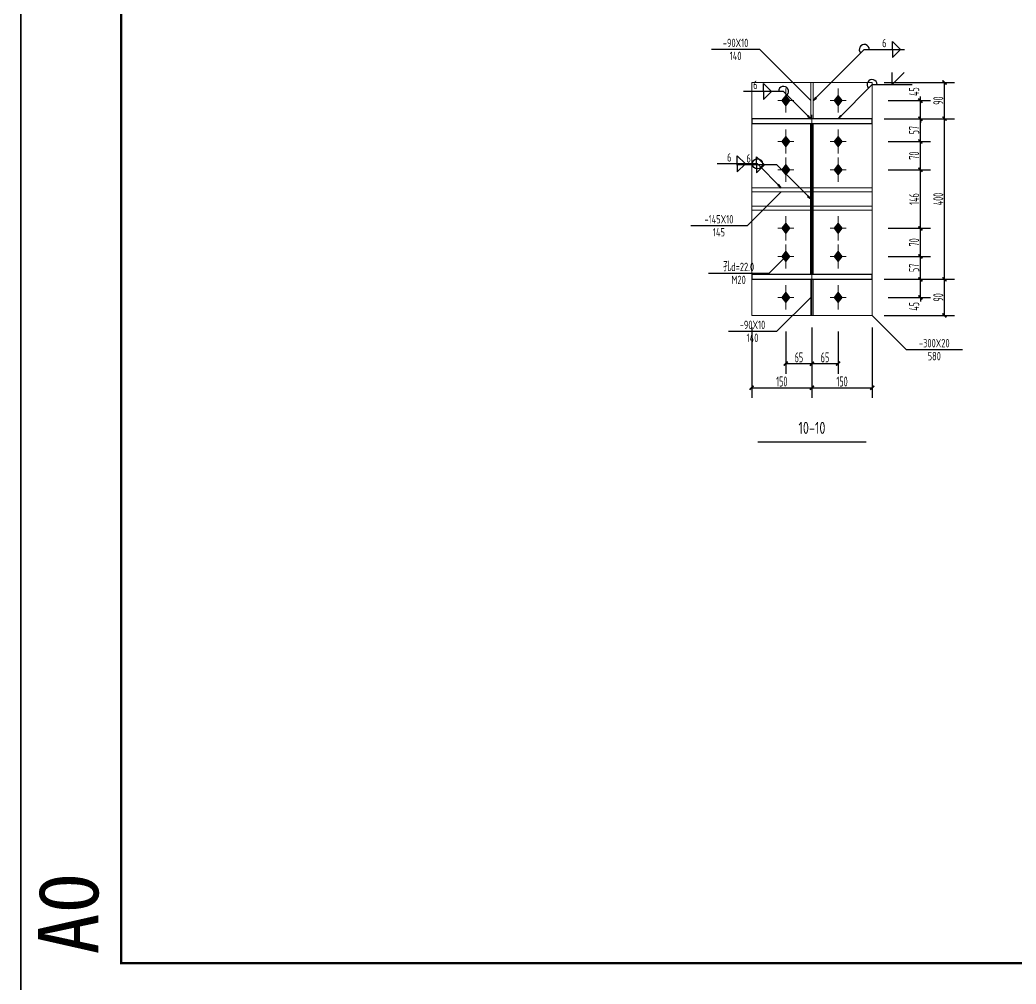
# Model space of a CAD drawing. Extents: x 447413 to 2975780, y -1432727 to 1301644.
# Drawn here: x 2617178 to 2641981, y -1174076 to -1150066 of the extents above; entities that cross this region are included whole.
import ezdxf
from ezdxf.enums import TextEntityAlignment as Align

# ---------------------------------------------------------------- set-up
doc = ezdxf.new("R2010")
doc.units = 0
doc.header["$LTSCALE"] = 1000
doc.header["$MEASUREMENT"] = 0
doc.linetypes.add('线型6', pattern=[8.75, 5, -1.25, 1.25, -1.25])
for name, color, linetype in [('10', 7, 'Continuous'), ('图框', 253, 'Continuous'), ('尺寸标注', 253, 'Continuous'), ('焊缝标注', 253, 'Continuous'), ('螺栓孔标注', 253, 'Continuous'), ('钢板标注', 253, 'Continuous')]:
    doc.layers.add(name, color=color, linetype=linetype)
doc.layers.add('20', color=2, linetype='Continuous', lineweight=18)
doc.styles.add('PkpmHz', font='Pkpmeng', dxfattribs={"width": 0.6, "bigfont": 'hztxt'})
doc.styles.add('黑体', font='simhei.ttf')
doc.dimstyles.new('Pkpm_1.00', dxfattribs={"dimtxt": 250, "dimasz": 100, "dimexe": 250, "dimexo": 0.0625, "dimgap": 30, "dimtad": 1, "dimdec": 0, "dimrnd": 5, "dimzin": 0, "dimdsep": 46, "dimtxsty": 'PkpmHz', "dimblk1": 'ARCHTICK', "dimblk2": 'ARCHTICK', "dimsah": 1, "dimcen": 0.09, "dimadec": 0, "dimazin": 0, "dimtfac": 1, "dimtdec": 0, "dimtmove": 2, "dimatfit": 1, "dimfxl": 0, "dimtolj": 1, "dimtzin": 0, "dimarcsym": 0})

# ---------------------------------------------------------------- blocks, each defined once
blk = doc.blocks.new('A$C6B0021A6')
at = {"layer": '图框', "color": 2, "const_width": 40, "elevation": -84000}
blk.add_lwpolyline([(20, 84120), (118920, 84120), (118920, 20), (20, 20)], close=True, dxfattribs=at)
at = {"layer": '图框', "color": 153, "const_width": 58, "elevation": -84000}
blk.add_lwpolyline([(111420, 1020), (2520, 1020), (2520, 83120), (111420, 83120)], close=True, dxfattribs=at)
at = {"layer": '图框', "color": 2, "style": '黑体'}
blk.add_text('A0', height=1500, rotation=90, dxfattribs=at).set_placement((1953, 1232))
blk = doc.blocks.new('_ArchTick')
at = {"color": 0, "linetype": 'ByBlock', "const_width": 0.4}
blk.add_lwpolyline([(-0.5, -0.5), (0.5, 0.5)], dxfattribs=at)
blk = doc.blocks.new('*D1183')
at = {"layer": 'Defpoints', "color": 0, "linetype": 'Continuous', "transparency": 16777216}
for p in [(2638398, -1152075), (2639598, -1152075), (2638398, -1152525)]:
    blk.add_point(p, dxfattribs=at)
at = {"layer": '尺寸标注', "color": 0, "linetype": 'Continuous', "lineweight": -2, "transparency": 16777216}
for p, q in [((2639598, -1152075), (2639598, -1151975)), ((2638798, -1152075), (2639848, -1152075)), ((2639598, -1152525), (2639598, -1152075)), ((2638798, -1152525), (2639848, -1152525)), ((2639598, -1152525), (2639598, -1152625))]:
    blk.add_line(p, q, dxfattribs=at)
at = {"layer": '尺寸标注', "color": 0, "linetype": 'Continuous', "lineweight": -2, "transparency": 16777216, "xscale": 100, "yscale": 100, "zscale": 100}
for p, rotation in [((2639598, -1152075), 270), ((2639598, -1152525), 90)]:
    blk.add_blockref('_ArchTick', p, dxfattribs=dict(at, rotation=rotation))
at = {"layer": '尺寸标注', "color": 0, "linetype": 'Continuous', "transparency": 16777216, "insert": (2639443, -1151851), "char_height": 250, "attachment_point": 5, "rotation": 90, "style": 'PkpmHz'}
blk.add_mtext('\\A1;45', dxfattribs=at)
blk = doc.blocks.new('*D1184')
at = {"layer": 'Defpoints', "color": 0, "linetype": 'Continuous', "transparency": 16777216}
for p in [(2638398, -1152525), (2639598, -1152525), (2638398, -1153095)]:
    blk.add_point(p, dxfattribs=at)
at = {"layer": '尺寸标注', "color": 0, "linetype": 'Continuous', "lineweight": -2, "transparency": 16777216}
for p, q in [((2638798, -1152525), (2639848, -1152525)), ((2639598, -1153095), (2639598, -1152525)), ((2638798, -1153095), (2639848, -1153095))]:
    blk.add_line(p, q, dxfattribs=at)
at = {"layer": '尺寸标注', "color": 0, "linetype": 'Continuous', "lineweight": -2, "transparency": 16777216, "xscale": 100, "yscale": 100, "zscale": 100}
for p, rotation in [((2639598, -1152525), 90), ((2639598, -1153095), 270)]:
    blk.add_blockref('_ArchTick', p, dxfattribs=dict(at, rotation=rotation))
at = {"layer": '尺寸标注', "color": 0, "linetype": 'Continuous', "transparency": 16777216, "insert": (2639443, -1152810), "char_height": 250, "attachment_point": 5, "rotation": 90, "style": 'PkpmHz'}
blk.add_mtext('\\A1;57', dxfattribs=at)
blk = doc.blocks.new('*D1185')
at = {"layer": 'Defpoints', "color": 0, "linetype": 'Continuous', "transparency": 16777216}
for p in [(2638398, -1153095), (2639598, -1153095), (2638398, -1153795)]:
    blk.add_point(p, dxfattribs=at)
at = {"layer": '尺寸标注', "color": 0, "linetype": 'Continuous', "lineweight": -2, "transparency": 16777216}
for p, q in [((2638798, -1153095), (2639848, -1153095)), ((2639598, -1153795), (2639598, -1153095)), ((2638798, -1153795), (2639848, -1153795))]:
    blk.add_line(p, q, dxfattribs=at)
at = {"layer": '尺寸标注', "color": 0, "linetype": 'Continuous', "lineweight": -2, "transparency": 16777216, "xscale": 100, "yscale": 100, "zscale": 100}
for p, rotation in [((2639598, -1153095), 90), ((2639598, -1153795), 270)]:
    blk.add_blockref('_ArchTick', p, dxfattribs=dict(at, rotation=rotation))
at = {"layer": '尺寸标注', "color": 0, "linetype": 'Continuous', "transparency": 16777216, "insert": (2639443, -1153445), "char_height": 250, "attachment_point": 5, "rotation": 90, "style": 'PkpmHz'}
blk.add_mtext('\\A1;70', dxfattribs=at)
blk = doc.blocks.new('*D1186')
at = {"layer": 'Defpoints', "color": 0, "linetype": 'Continuous', "transparency": 16777216}
for p in [(2638398, -1156525), (2639598, -1156525), (2638398, -1156975)]:
    blk.add_point(p, dxfattribs=at)
at = {"layer": '尺寸标注', "color": 0, "linetype": 'Continuous', "lineweight": -2, "transparency": 16777216}
for p, q in [((2638798, -1156525), (2639848, -1156525)), ((2639598, -1156525), (2639598, -1156425)), ((2639598, -1156975), (2639598, -1156525)), ((2638798, -1156975), (2639848, -1156975)), ((2639598, -1156975), (2639598, -1157075))]:
    blk.add_line(p, q, dxfattribs=at)
at = {"layer": '尺寸标注', "color": 0, "linetype": 'Continuous', "lineweight": -2, "transparency": 16777216, "xscale": 100, "yscale": 100, "zscale": 100}
for p, rotation in [((2639598, -1156525), 270), ((2639598, -1156975), 90)]:
    blk.add_blockref('_ArchTick', p, dxfattribs=dict(at, rotation=rotation))
at = {"layer": '尺寸标注', "color": 0, "linetype": 'Continuous', "transparency": 16777216, "insert": (2639443, -1157199), "char_height": 250, "attachment_point": 5, "rotation": 90, "style": 'PkpmHz'}
blk.add_mtext('\\A1;45', dxfattribs=at)
blk = doc.blocks.new('*D1187')
at = {"layer": 'Defpoints', "color": 0, "linetype": 'Continuous', "transparency": 16777216}
for p in [(2638398, -1155955), (2639598, -1155955), (2638398, -1156525)]:
    blk.add_point(p, dxfattribs=at)
at = {"layer": '尺寸标注', "color": 0, "linetype": 'Continuous', "lineweight": -2, "transparency": 16777216}
for p, q in [((2638798, -1155955), (2639848, -1155955)), ((2639598, -1156525), (2639598, -1155955)), ((2638798, -1156525), (2639848, -1156525))]:
    blk.add_line(p, q, dxfattribs=at)
at = {"layer": '尺寸标注', "color": 0, "linetype": 'Continuous', "lineweight": -2, "transparency": 16777216, "xscale": 100, "yscale": 100, "zscale": 100}
for p, rotation in [((2639598, -1155955), 90), ((2639598, -1156525), 270)]:
    blk.add_blockref('_ArchTick', p, dxfattribs=dict(at, rotation=rotation))
at = {"layer": '尺寸标注', "color": 0, "linetype": 'Continuous', "transparency": 16777216, "insert": (2639443, -1156240), "char_height": 250, "attachment_point": 5, "rotation": 90, "style": 'PkpmHz'}
blk.add_mtext('\\A1;57', dxfattribs=at)
blk = doc.blocks.new('*D1188')
at = {"layer": 'Defpoints', "color": 0, "linetype": 'Continuous', "transparency": 16777216}
for p in [(2638398, -1155255), (2639598, -1155255), (2638398, -1155955)]:
    blk.add_point(p, dxfattribs=at)
at = {"layer": '尺寸标注', "color": 0, "linetype": 'Continuous', "lineweight": -2, "transparency": 16777216}
for p, q in [((2638798, -1155255), (2639848, -1155255)), ((2639598, -1155955), (2639598, -1155255)), ((2638798, -1155955), (2639848, -1155955))]:
    blk.add_line(p, q, dxfattribs=at)
at = {"layer": '尺寸标注', "color": 0, "linetype": 'Continuous', "lineweight": -2, "transparency": 16777216, "xscale": 100, "yscale": 100, "zscale": 100}
for p, rotation in [((2639598, -1155255), 90), ((2639598, -1155955), 270)]:
    blk.add_blockref('_ArchTick', p, dxfattribs=dict(at, rotation=rotation))
at = {"layer": '尺寸标注', "color": 0, "linetype": 'Continuous', "transparency": 16777216, "insert": (2639443, -1155605), "char_height": 250, "attachment_point": 5, "rotation": 90, "style": 'PkpmHz'}
blk.add_mtext('\\A1;70', dxfattribs=at)
blk = doc.blocks.new('*D1189')
at = {"layer": 'Defpoints', "color": 0, "linetype": 'Continuous', "transparency": 16777216}
for p in [(2638398, -1153795), (2639598, -1153795), (2638398, -1155255)]:
    blk.add_point(p, dxfattribs=at)
at = {"layer": '尺寸标注', "color": 0, "linetype": 'Continuous', "lineweight": -2, "transparency": 16777216}
for p, q in [((2638798, -1153795), (2639848, -1153795)), ((2639598, -1155255), (2639598, -1153795)), ((2638798, -1155255), (2639848, -1155255))]:
    blk.add_line(p, q, dxfattribs=at)
at = {"layer": '尺寸标注', "color": 0, "linetype": 'Continuous', "lineweight": -2, "transparency": 16777216, "xscale": 100, "yscale": 100, "zscale": 100}
for p, rotation in [((2639598, -1153795), 90), ((2639598, -1155255), 270)]:
    blk.add_blockref('_ArchTick', p, dxfattribs=dict(at, rotation=rotation))
at = {"layer": '尺寸标注', "color": 0, "linetype": 'Continuous', "transparency": 16777216, "insert": (2639443, -1154525), "char_height": 250, "attachment_point": 5, "rotation": 90, "style": 'PkpmHz'}
blk.add_mtext('\\A1;146', dxfattribs=at)
blk = doc.blocks.new('*D1190')
at = {"layer": 'Defpoints', "color": 0, "linetype": 'Continuous', "transparency": 16777216}
for p in [(2636248, -1157425), (2636898, -1157425), (2636898, -1158625)]:
    blk.add_point(p, dxfattribs=at)
at = {"layer": '尺寸标注', "color": 0, "linetype": 'Continuous', "lineweight": -2, "transparency": 16777216}
for p, q in [((2636248, -1157825), (2636248, -1158875)), ((2636898, -1157825), (2636898, -1158875)), ((2636248, -1158625), (2636898, -1158625))]:
    blk.add_line(p, q, dxfattribs=at)
at = {"layer": '尺寸标注', "color": 0, "linetype": 'Continuous', "lineweight": -2, "transparency": 16777216, "xscale": 100, "yscale": 100, "zscale": 100, "rotation": 180}
blk.add_blockref('_ArchTick', (2636248, -1158625), dxfattribs=at)
at = {"layer": '尺寸标注', "color": 0, "linetype": 'Continuous', "lineweight": -2, "transparency": 16777216, "xscale": 100, "yscale": 100, "zscale": 100}
blk.add_blockref('_ArchTick', (2636898, -1158625), dxfattribs=at)
at = {"layer": '尺寸标注', "color": 0, "linetype": 'Continuous', "transparency": 16777216, "insert": (2636573, -1158470), "char_height": 250, "attachment_point": 5, "style": 'PkpmHz'}
blk.add_mtext('\\A1;65', dxfattribs=at)
blk = doc.blocks.new('*D1191')
at = {"layer": 'Defpoints', "color": 0, "linetype": 'Continuous', "transparency": 16777216}
for p in [(2636898, -1157425), (2637548, -1157425), (2637548, -1158625)]:
    blk.add_point(p, dxfattribs=at)
at = {"layer": '尺寸标注', "color": 0, "linetype": 'Continuous', "lineweight": -2, "transparency": 16777216}
for p, q in [((2636898, -1157825), (2636898, -1158875)), ((2637548, -1157825), (2637548, -1158875)), ((2636898, -1158625), (2637548, -1158625))]:
    blk.add_line(p, q, dxfattribs=at)
at = {"layer": '尺寸标注', "color": 0, "linetype": 'Continuous', "lineweight": -2, "transparency": 16777216, "xscale": 100, "yscale": 100, "zscale": 100, "rotation": 180}
blk.add_blockref('_ArchTick', (2636898, -1158625), dxfattribs=at)
at = {"layer": '尺寸标注', "color": 0, "linetype": 'Continuous', "lineweight": -2, "transparency": 16777216, "xscale": 100, "yscale": 100, "zscale": 100}
blk.add_blockref('_ArchTick', (2637548, -1158625), dxfattribs=at)
at = {"layer": '尺寸标注', "color": 0, "linetype": 'Continuous', "transparency": 16777216, "insert": (2637223, -1158470), "char_height": 250, "attachment_point": 5, "style": 'PkpmHz'}
blk.add_mtext('\\A1;65', dxfattribs=at)
blk = doc.blocks.new('*D1192')
at = {"layer": 'Defpoints', "color": 0, "linetype": 'Continuous', "transparency": 16777216}
for p in [(2635398, -1157425), (2636898, -1157425), (2636898, -1159225)]:
    blk.add_point(p, dxfattribs=at)
at = {"layer": '尺寸标注', "color": 0, "linetype": 'Continuous', "lineweight": -2, "transparency": 16777216}
for p, q in [((2635398, -1157725), (2635398, -1159475)), ((2636898, -1157725), (2636898, -1159475)), ((2635398, -1159225), (2636898, -1159225))]:
    blk.add_line(p, q, dxfattribs=at)
at = {"layer": '尺寸标注', "color": 0, "linetype": 'Continuous', "lineweight": -2, "transparency": 16777216, "xscale": 100, "yscale": 100, "zscale": 100, "rotation": 180}
blk.add_blockref('_ArchTick', (2635398, -1159225), dxfattribs=at)
at = {"layer": '尺寸标注', "color": 0, "linetype": 'Continuous', "lineweight": -2, "transparency": 16777216, "xscale": 100, "yscale": 100, "zscale": 100}
blk.add_blockref('_ArchTick', (2636898, -1159225), dxfattribs=at)
at = {"layer": '尺寸标注', "color": 0, "linetype": 'Continuous', "transparency": 16777216, "insert": (2636148, -1159070), "char_height": 250, "attachment_point": 5, "style": 'PkpmHz'}
blk.add_mtext('\\A1;150', dxfattribs=at)
blk = doc.blocks.new('*D1193')
at = {"layer": 'Defpoints', "color": 0, "linetype": 'Continuous', "transparency": 16777216}
for p in [(2636898, -1157425), (2638398, -1157425), (2638398, -1159225)]:
    blk.add_point(p, dxfattribs=at)
at = {"layer": '尺寸标注', "color": 0, "linetype": 'Continuous', "lineweight": -2, "transparency": 16777216}
for p, q in [((2636898, -1157725), (2636898, -1159475)), ((2638398, -1157725), (2638398, -1159475)), ((2636898, -1159225), (2638398, -1159225))]:
    blk.add_line(p, q, dxfattribs=at)
at = {"layer": '尺寸标注', "color": 0, "linetype": 'Continuous', "lineweight": -2, "transparency": 16777216, "xscale": 100, "yscale": 100, "zscale": 100, "rotation": 180}
blk.add_blockref('_ArchTick', (2636898, -1159225), dxfattribs=at)
at = {"layer": '尺寸标注', "color": 0, "linetype": 'Continuous', "lineweight": -2, "transparency": 16777216, "xscale": 100, "yscale": 100, "zscale": 100}
blk.add_blockref('_ArchTick', (2638398, -1159225), dxfattribs=at)
at = {"layer": '尺寸标注', "color": 0, "linetype": 'Continuous', "transparency": 16777216, "insert": (2637648, -1159070), "char_height": 250, "attachment_point": 5, "style": 'PkpmHz'}
blk.add_mtext('\\A1;150', dxfattribs=at)
blk = doc.blocks.new('*D1194')
at = {"layer": 'Defpoints', "color": 0, "linetype": 'Continuous', "transparency": 16777216}
for p in [(2638398, -1156525), (2640198, -1156525), (2638398, -1157425)]:
    blk.add_point(p, dxfattribs=at)
at = {"layer": '尺寸标注', "color": 0, "linetype": 'Continuous', "lineweight": -2, "transparency": 16777216}
for p, q in [((2638698, -1156525), (2640448, -1156525)), ((2640198, -1157425), (2640198, -1156525)), ((2638698, -1157425), (2640448, -1157425))]:
    blk.add_line(p, q, dxfattribs=at)
at = {"layer": '尺寸标注', "color": 0, "linetype": 'Continuous', "lineweight": -2, "transparency": 16777216, "xscale": 100, "yscale": 100, "zscale": 100}
for p, rotation in [((2640198, -1156525), 90), ((2640198, -1157425), 270)]:
    blk.add_blockref('_ArchTick', p, dxfattribs=dict(at, rotation=rotation))
at = {"layer": '尺寸标注', "color": 0, "linetype": 'Continuous', "transparency": 16777216, "insert": (2640043, -1156975), "char_height": 250, "attachment_point": 5, "rotation": 90, "style": 'PkpmHz'}
blk.add_mtext('\\A1;90', dxfattribs=at)
blk = doc.blocks.new('*D1195')
at = {"layer": 'Defpoints', "color": 0, "linetype": 'Continuous', "transparency": 16777216}
for p in [(2638398, -1152525), (2640198, -1152525), (2638398, -1156525)]:
    blk.add_point(p, dxfattribs=at)
at = {"layer": '尺寸标注', "color": 0, "linetype": 'Continuous', "lineweight": -2, "transparency": 16777216}
for p, q in [((2638698, -1152525), (2640448, -1152525)), ((2640198, -1156525), (2640198, -1152525)), ((2638698, -1156525), (2640448, -1156525))]:
    blk.add_line(p, q, dxfattribs=at)
at = {"layer": '尺寸标注', "color": 0, "linetype": 'Continuous', "lineweight": -2, "transparency": 16777216, "xscale": 100, "yscale": 100, "zscale": 100}
for p, rotation in [((2640198, -1152525), 90), ((2640198, -1156525), 270)]:
    blk.add_blockref('_ArchTick', p, dxfattribs=dict(at, rotation=rotation))
at = {"layer": '尺寸标注', "color": 0, "linetype": 'Continuous', "transparency": 16777216, "insert": (2640043, -1154525), "char_height": 250, "attachment_point": 5, "rotation": 90, "style": 'PkpmHz'}
blk.add_mtext('\\A1;400', dxfattribs=at)
blk = doc.blocks.new('*D1196')
at = {"layer": 'Defpoints', "color": 0, "linetype": 'Continuous', "transparency": 16777216}
for p in [(2638398, -1151625), (2640198, -1151625), (2638398, -1152525)]:
    blk.add_point(p, dxfattribs=at)
at = {"layer": '尺寸标注', "color": 0, "linetype": 'Continuous', "lineweight": -2, "transparency": 16777216}
for p, q in [((2638698, -1151625), (2640448, -1151625)), ((2640198, -1152525), (2640198, -1151625)), ((2638698, -1152525), (2640448, -1152525))]:
    blk.add_line(p, q, dxfattribs=at)
at = {"layer": '尺寸标注', "color": 0, "linetype": 'Continuous', "lineweight": -2, "transparency": 16777216, "xscale": 100, "yscale": 100, "zscale": 100}
for p, rotation in [((2640198, -1151625), 90), ((2640198, -1152525), 270)]:
    blk.add_blockref('_ArchTick', p, dxfattribs=dict(at, rotation=rotation))
at = {"layer": '尺寸标注', "color": 0, "linetype": 'Continuous', "transparency": 16777216, "insert": (2640043, -1152075), "char_height": 250, "attachment_point": 5, "rotation": 90, "style": 'PkpmHz'}
blk.add_mtext('\\A1;90', dxfattribs=at)

msp = doc.modelspace()

# ---------------------------------------------------------------- hatches: boundary and pattern name
at = {"layer": '10'}
for points in [[(2636248.1, -1151945), (2636148.1, -1152075), (2636248.1, -1152205), (2636348.1, -1152075)], [(2637548.1, -1151945), (2637448.1, -1152075), (2637548.1, -1152205), (2637648.1, -1152075)], [(2636248.1, -1152965), (2636148.1, -1153095), (2636248.1, -1153225), (2636348.1, -1153095)], [(2637548.1, -1152965), (2637448.1, -1153095), (2637548.1, -1153225), (2637648.1, -1153095)], [(2636248.1, -1153665), (2636148.1, -1153795), (2636248.1, -1153925), (2636348.1, -1153795)], [(2637548.1, -1153665), (2637448.1, -1153795), (2637548.1, -1153925), (2637648.1, -1153795)], [(2636248.1, -1155125), (2636148.1, -1155255), (2636248.1, -1155385), (2636348.1, -1155255)], [(2637548.1, -1155125), (2637448.1, -1155255), (2637548.1, -1155385), (2637648.1, -1155255)], [(2636248.1, -1155825), (2636148.1, -1155955), (2636248.1, -1156085), (2636348.1, -1155955)], [(2637548.1, -1155825), (2637448.1, -1155955), (2637548.1, -1156085), (2637648.1, -1155955)], [(2636248.1, -1156845), (2636148.1, -1156975), (2636248.1, -1157105), (2636348.1, -1156975)], [(2637548.1, -1156845), (2637448.1, -1156975), (2637548.1, -1157105), (2637648.1, -1156975)]]:
    msp.add_hatch(color=1, dxfattribs=at).paths.add_polyline_path(points)
at = {"layer": '焊缝标注'}
for points in [[(2636928.1, -1152075), (2637009.5, -1152014.9), (2636988.3, -1151993.7)], [(2636868.1, -1152525), (2636808.1, -1152443.6), (2636786.9, -1152464.8)], [(2637548.1, -1152525), (2637629.5, -1152464.9), (2637608.3, -1152443.7)], [(2636133.1, -1154245), (2636073.1, -1154163.6), (2636051.9, -1154184.8)], [(2636868.1, -1154525), (2636808.1, -1154443.6), (2636786.9, -1154464.8)]]:
    msp.add_hatch(color=256, dxfattribs=at).paths.add_polyline_path(points)

# ---------------------------------------------------------------- linework, layer by layer
at = {"layer": '10', "color": 9, "lineweight": 18}
for p, q in [((2636248.1, -1151775, 126000), (2636248.1, -1152375, 126000)), ((2637548.1, -1151775, 126000), (2637548.1, -1152375, 126000)), ((2636448.1, -1152075, 126000), (2636048.1, -1152075, 126000)), ((2637748.1, -1152075, 126000), (2637348.1, -1152075, 126000)), ((2636248.1, -1152795, 126000), (2636248.1, -1153395, 126000)), ((2637548.1, -1152795, 126000), (2637548.1, -1153395, 126000)), ((2636448.1, -1153095, 126000), (2636048.1, -1153095, 126000)), ((2637748.1, -1153095, 126000), (2637348.1, -1153095, 126000)), ((2636248.1, -1153495, 126000), (2636248.1, -1154095, 126000)), ((2637548.1, -1153495, 126000), (2637548.1, -1154095, 126000)), ((2636448.1, -1153795, 126000), (2636048.1, -1153795, 126000)), ((2637748.1, -1153795, 126000), (2637348.1, -1153795, 126000)), ((2636248.1, -1154955, 126000), (2636248.1, -1155555, 126000)), ((2637548.1, -1154955, 126000), (2637548.1, -1155555, 126000)), ((2636448.1, -1155255, 126000), (2636048.1, -1155255, 126000)), ((2637748.1, -1155255, 126000), (2637348.1, -1155255, 126000)), ((2636248.1, -1155655, 126000), (2636248.1, -1156255, 126000)), ((2637548.1, -1155655, 126000), (2637548.1, -1156255, 126000)), ((2636448.1, -1155955, 126000), (2636048.1, -1155955, 126000)), ((2637748.1, -1155955, 126000), (2637348.1, -1155955, 126000)), ((2636248.1, -1156675, 126000), (2636248.1, -1157275, 126000)), ((2637548.1, -1156675, 126000), (2637548.1, -1157275, 126000)), ((2636448.1, -1156975, 126000), (2636048.1, -1156975, 126000)), ((2637748.1, -1156975, 126000), (2637348.1, -1156975, 126000))]:
    msp.add_line(p, q, dxfattribs=at)
at = {"layer": '10', "linetype": '线型6', "lineweight": 18}
msp.add_line((2636898.1, -1157430, 126000), (2636898.1, -1151620, 126000), dxfattribs=at)
at = {"layer": '10', "color": 3}
for p, q in [((2638398.1, -1152525, 126000), (2635398.1, -1152525, 126000)), ((2635398.1, -1152525, 126000), (2635398.1, -1152645, 126000)), ((2638398.1, -1152645, 126000), (2638398.1, -1152525, 126000)), ((2635398.1, -1152645, 126000), (2638398.1, -1152645, 126000)), ((2636868.1, -1156405, 126000), (2636868.1, -1152645, 126000)), ((2636928.1, -1156405, 126000), (2636928.1, -1152645, 126000)), ((2638398.1, -1156405, 126000), (2635398.1, -1156405, 126000)), ((2635398.1, -1156405, 126000), (2635398.1, -1156525, 126000)), ((2635398.1, -1156525, 126000), (2638398.1, -1156525, 126000)), ((2638398.1, -1156525, 126000), (2638398.1, -1156405, 126000))]:
    msp.add_line(p, q, dxfattribs=at)
at = {"layer": '10'}
msp.add_line((2635548.1, -1160575, 126000), (2638248.1, -1160575, 126000), dxfattribs=at)
at = {"layer": '10', "color": 1, "linetype": 'Continuous', "elevation": 126000}
for points in [[(2636248.1, -1151945), (2636148.1, -1152075), (2636248.1, -1152205), (2636348.1, -1152075)], [(2637548.1, -1151945), (2637448.1, -1152075), (2637548.1, -1152205), (2637648.1, -1152075)], [(2636248.1, -1152965), (2636148.1, -1153095), (2636248.1, -1153225), (2636348.1, -1153095)], [(2637548.1, -1152965), (2637448.1, -1153095), (2637548.1, -1153225), (2637648.1, -1153095)], [(2636248.1, -1153665), (2636148.1, -1153795), (2636248.1, -1153925), (2636348.1, -1153795)], [(2637548.1, -1153665), (2637448.1, -1153795), (2637548.1, -1153925), (2637648.1, -1153795)], [(2636248.1, -1155125), (2636148.1, -1155255), (2636248.1, -1155385), (2636348.1, -1155255)], [(2637548.1, -1155125), (2637448.1, -1155255), (2637548.1, -1155385), (2637648.1, -1155255)], [(2636248.1, -1155825), (2636148.1, -1155955), (2636248.1, -1156085), (2636348.1, -1155955)], [(2637548.1, -1155825), (2637448.1, -1155955), (2637548.1, -1156085), (2637648.1, -1155955)], [(2636248.1, -1156845), (2636148.1, -1156975), (2636248.1, -1157105), (2636348.1, -1156975)], [(2637548.1, -1156845), (2637448.1, -1156975), (2637548.1, -1157105), (2637648.1, -1156975)]]:
    msp.add_lwpolyline(points, close=True, dxfattribs=at)
at = {"layer": '20'}
for p, q in [((2638398.1, -1151625, 126000), (2635398.1, -1151625, 126000)), ((2635398.1, -1151625, 126000), (2635398.1, -1157425, 126000)), ((2636928.1, -1151625, 126000), (2636868.1, -1151625, 126000)), ((2636868.1, -1151625, 126000), (2636868.1, -1152525, 126000)), ((2636928.1, -1152525, 126000), (2636928.1, -1151625, 126000)), ((2638398.1, -1157425, 126000), (2638398.1, -1151625, 126000)), ((2636868.1, -1152525, 126000), (2636928.1, -1152525, 126000)), ((2636868.1, -1154245, 126000), (2635398.1, -1154245, 126000)), ((2635398.1, -1154245, 126000), (2635398.1, -1154345, 126000)), ((2636868.1, -1154345, 126000), (2636868.1, -1154245, 126000)), ((2636928.1, -1154245, 126000), (2638398.1, -1154245, 126000)), ((2636928.1, -1154345, 126000), (2636928.1, -1154245, 126000)), ((2638398.1, -1154245, 126000), (2638398.1, -1154345, 126000)), ((2635398.1, -1154345, 126000), (2636868.1, -1154345, 126000)), ((2638398.1, -1154345, 126000), (2636928.1, -1154345, 126000)), ((2635398.1, -1154805, 126000), (2635398.1, -1154705, 126000)), ((2635398.1, -1154705, 126000), (2636868.1, -1154705, 126000)), ((2636868.1, -1154705, 126000), (2636868.1, -1154805, 126000)), ((2638398.1, -1154705, 126000), (2636928.1, -1154705, 126000)), ((2636928.1, -1154705, 126000), (2636928.1, -1154805, 126000)), ((2638398.1, -1154805, 126000), (2638398.1, -1154705, 126000)), ((2636868.1, -1154805, 126000), (2635398.1, -1154805, 126000)), ((2636928.1, -1154805, 126000), (2638398.1, -1154805, 126000)), ((2636868.1, -1156525, 126000), (2636928.1, -1156525, 126000)), ((2636868.1, -1157425, 126000), (2636868.1, -1156525, 126000)), ((2636928.1, -1156525, 126000), (2636928.1, -1157425, 126000)), ((2635398.1, -1157425, 126000), (2638398.1, -1157425, 126000)), ((2636928.1, -1157425, 126000), (2636868.1, -1157425, 126000))]:
    msp.add_line(p, q, dxfattribs=at)
at = {"layer": '焊缝标注'}
for p, q in [((2636928.1, -1152075, 126000), (2638201.4, -1150802.7, 126000)), ((2638201.4, -1150802.7, 126000), (2639201.4, -1150802.7, 126000)), ((2638901.4, -1150602.7, 126000), (2639101.4, -1150802.7, 126000)), ((2638901.4, -1150802.7, 126000), (2638901.4, -1150602.7, 126000)), ((2638901.4, -1151002.7, 126000), (2639101.4, -1150802.7, 126000)), ((2638901.4, -1150802.7, 126000), (2638901.4, -1151002.7, 126000)), ((2638897, -1151676.8, 126000), (2638897, -1151376.8, 126000)), ((2638897, -1151676.8, 126000), (2639197, -1151376.8, 126000)), ((2635890.1, -1151845.3, 126000), (2635690.1, -1151645.3, 126000)), ((2635690.1, -1151845.3, 126000), (2635690.1, -1151645.3, 126000)), ((2637548.1, -1152525, 126000), (2638397, -1151676.8, 126000)), ((2638397, -1151676.8, 126000), (2639397, -1151676.8, 126000)), ((2636190.1, -1151845.3, 126000), (2635190.1, -1151845.3, 126000)), ((2635890.1, -1151845.3, 126000), (2635690.1, -1152045.3, 126000)), ((2635690.1, -1151845.3, 126000), (2635690.1, -1152045.3, 126000)), ((2636868.1, -1152525, 126000), (2636190.1, -1151845.3, 126000)), ((2635239.9, -1153650.3, 126000), (2635039.9, -1153450.3, 126000)), ((2635039.9, -1153650.3, 126000), (2635039.9, -1153450.3, 126000)), ((2635720.6, -1153675.4, 126000), (2635520.6, -1153475.4, 126000)), ((2635520.6, -1153675.4, 126000), (2635520.6, -1153475.4, 126000)), ((2635539.9, -1153650.3, 126000), (2634539.9, -1153650.3, 126000)), ((2636020.6, -1153675.4, 126000), (2635020.6, -1153675.4, 126000)), ((2635239.9, -1153650.3, 126000), (2635039.9, -1153850.3, 126000)), ((2635039.9, -1153650.3, 126000), (2635039.9, -1153850.3, 126000)), ((2635720.6, -1153675.4, 126000), (2635520.6, -1153875.4, 126000)), ((2635520.6, -1153675.4, 126000), (2635520.6, -1153875.4, 126000)), ((2636133.1, -1154245, 126000), (2635539.9, -1153650.3, 126000)), ((2636868.1, -1154525, 126000), (2636020.6, -1153675.4, 126000))]:
    msp.add_line(p, q, dxfattribs=at)
at = {"layer": '焊缝标注', "linetype": 'Continuous', "elevation": 126000}
for points in [[(2636928.1, -1152075), (2637009.5, -1152014.9), (2636988.3, -1151993.7)], [(2636868.1, -1152525), (2636808.1, -1152443.6), (2636786.9, -1152464.8)], [(2637548.1, -1152525), (2637629.5, -1152464.9), (2637608.3, -1152443.7)], [(2636133.1, -1154245), (2636073.1, -1154163.6), (2636051.9, -1154184.8)], [(2636868.1, -1154525), (2636808.1, -1154443.6), (2636786.9, -1154464.8)]]:
    msp.add_lwpolyline(points, close=True, dxfattribs=at)
at = {"layer": '焊缝标注'}
msp.add_circle((2635539.9, -1153650.3, 126000), 125, dxfattribs=at)
for centre, start, end in [((2638201.4, -1150802.7, 126000), 0, 224.97719), ((2638397, -1151676.8, 126000), 0, 224.97719), ((2636190.1, -1151845.3, 126000), 314.93158, 180)]:
    msp.add_arc(centre, 125, start, end, dxfattribs=at)
at = {"layer": '螺栓孔标注'}
for p, q in [((2636248.1, -1155955, 126000), (2635823, -1156378.4, 126000)), ((2635823, -1156378.4, 126000), (2634323, -1156378.4, 126000))]:
    msp.add_line(p, q, dxfattribs=at)
at = {"layer": '螺栓孔标注', "const_width": 0.1, "elevation": 126000}
msp.add_lwpolyline([(2636248.2, -1155955, 1), (2636248.1, -1155955, 1)], format="xyb", close=True, dxfattribs=at)
at = {"layer": '钢板标注'}
for p, q in [((2635596.9, -1150800.7, 126000), (2634396.9, -1150800.7, 126000)), ((2636868.1, -1152075, 126000), (2635596.9, -1150800.7, 126000)), ((2636133.1, -1154345, 126000), (2635282.9, -1155191.8, 126000)), ((2635282.9, -1155191.8, 126000), (2633882.9, -1155191.8, 126000)), ((2636868.1, -1156975, 126000), (2636017.9, -1157821.8, 126000)), ((2638398.1, -1157425, 126000), (2639244.3, -1158275.9, 126000)), ((2636017.9, -1157821.8, 126000), (2634817.9, -1157821.8, 126000)), ((2639244.3, -1158275.9, 126000), (2640644.3, -1158275.9, 126000))]:
    msp.add_line(p, q, dxfattribs=at)
at = {"layer": '钢板标注', "const_width": 0.1, "elevation": 126000}
for points in [[(2636868.2, -1152075, 1), (2636868.1, -1152075, 1)], [(2636133.2, -1154345, 1), (2636133.1, -1154345, 1)], [(2636868.2, -1156975, 1), (2636868.1, -1156975, 1)], [(2638398.2, -1157425, 1), (2638398.1, -1157425, 1)]]:
    msp.add_lwpolyline(points, format="xyb", close=True, dxfattribs=at)

# ---------------------------------------------------------------- block references
msp.add_blockref('A$C6B0021A6', (2617178.3, -1174571.1, 126000))

# ---------------------------------------------------------------- texts
at = {"layer": '10', "style": 'PkpmHz', "width": 0.77}
msp.add_text('10-10', height=300, dxfattribs=at).set_placement((2636898.1, -1160225, 126000), align=Align.MIDDLE_CENTER)
at = {"layer": '焊缝标注', "style": 'PkpmHz', "width": 0.71}
for p in [(2638701.4, -1150746.1, 126000), (2635490.1, -1151788.7, 126000), (2634839.9, -1153593.7, 126000), (2635320.6, -1153618.8, 126000)]:
    msp.add_text('6', height=210, dxfattribs=at).set_placement(p, align=Align.CENTER)
at = {"layer": '螺栓孔标注', "style": 'PkpmHz', "width": 0.71}
msp.add_text('孔d=22.0', height=210, dxfattribs=at).set_placement((2635073, -1156321.8, 126000), align=Align.CENTER)
msp.add_text('M20', height=210, dxfattribs=at).set_placement((2635073, -1156435, 126000), align=Align.TOP_CENTER)
at = {"layer": '钢板标注', "style": 'PkpmHz', "width": 0.71}
for s, p in [('-90X10', (2634996.9, -1150744.1, 126000)), ('-145X10', (2634582.9, -1155135.2, 126000)), ('-90X10', (2635417.9, -1157765.2, 126000)), ('-300X20', (2639944.3, -1158219.3, 126000))]:
    msp.add_text(s, height=210, dxfattribs=at).set_placement(p, align=Align.CENTER)
for s, p in [('140', (2634996.9, -1150857.3, 126000)), ('145', (2634582.9, -1155248.4, 126000)), ('140', (2635417.9, -1157878.4, 126000)), ('580', (2639944.3, -1158332.5, 126000))]:
    msp.add_text(s, height=210, dxfattribs=at).set_placement(p, align=Align.TOP_CENTER)

# ---------------------------------------------------------------- dimensions: what is measured, and where the dimension line sits
at = {"layer": '尺寸标注', "linetype": 'Continuous'}
for base, p1, p2, text, override, picture, middle in [((2640198.1, -1151625, 126000), (2638398.1, -1152525, 126000), (2638398.1, -1151625, 126000), '90', {"dimexo": 300, "dimtih": 0, "dimtoh": 0}, '*D1196', (2640043.1, -1152075, 126000)), ((2639598.1, -1152525, 126000), (2638398.1, -1153095, 126000), (2638398.1, -1152525, 126000), '57', {"dimexo": 400, "dimtih": 0, "dimtoh": 0}, '*D1184', (2639443.1, -1152810, 126000)), ((2640198.1, -1152525, 126000), (2638398.1, -1156525, 126000), (2638398.1, -1152525, 126000), '400', {"dimexo": 300, "dimtih": 0, "dimtoh": 0}, '*D1195', (2640043.1, -1154525, 126000)), ((2639598.1, -1153095, 126000), (2638398.1, -1153795, 126000), (2638398.1, -1153095, 126000), '70', {"dimexo": 400, "dimtih": 0, "dimtoh": 0}, '*D1185', (2639443.1, -1153445, 126000)), ((2639598.1, -1153795, 126000), (2638398.1, -1155255, 126000), (2638398.1, -1153795, 126000), '146', {"dimexo": 400, "dimtih": 0, "dimtoh": 0}, '*D1189', (2639443.1, -1154525, 126000)), ((2639598.1, -1155255, 126000), (2638398.1, -1155955, 126000), (2638398.1, -1155255, 126000), '70', {"dimexo": 400, "dimtih": 0, "dimtoh": 0}, '*D1188', (2639443.1, -1155605, 126000)), ((2639598.1, -1155955, 126000), (2638398.1, -1156525, 126000), (2638398.1, -1155955, 126000), '57', {"dimexo": 400, "dimtih": 0, "dimtoh": 0}, '*D1187', (2639443.1, -1156240, 126000)), ((2640198.1, -1156525, 126000), (2638398.1, -1157425, 126000), (2638398.1, -1156525, 126000), '90', {"dimexo": 300, "dimtih": 0, "dimtoh": 0}, '*D1194', (2640043.1, -1156975, 126000))]:
    dim = msp.add_linear_dim(base=base, p1=p1, p2=p2, angle=90, text=text, dimstyle='Pkpm_1.00', override=override, dxfattribs=at)
    dim.commit()
    dim.dimension.update_dxf_attribs({"geometry": picture, "text_midpoint": middle})
for base, p1, p2, picture, middle in [((2639598.1, -1152075, 126000), (2638398.1, -1152525, 126000), (2638398.1, -1152075, 126000), '*D1183', (2639442.9, -1151851.4, 126000)), ((2639598.1, -1156525, 126000), (2638398.1, -1156975, 126000), (2638398.1, -1156525, 126000), '*D1186', (2639442.9, -1157198.6, 126000))]:
    dim = msp.add_linear_dim(base=base, p1=p1, p2=p2, angle=90, text='45', dimstyle='Pkpm_1.00', override={"dimexo": 400, "dimtih": 0, "dimtoh": 0}, dxfattribs=at)
    dim.commit()
    dim.dimension.update_dxf_attribs({"geometry": picture, "text_midpoint": middle, "dimtype": 128})
for base, p1, p2, text, override, picture, middle in [((2636898.1, -1159225, 126000), (2635398.1, -1157425, 126000), (2636898.1, -1157425, 126000), '150', {"dimexo": 300, "dimtih": 0, "dimtoh": 0}, '*D1192', (2636148.1, -1159070, 126000)), ((2636898.1, -1158625, 126000), (2636248.1, -1157425, 126000), (2636898.1, -1157425, 126000), '65', {"dimexo": 400, "dimtih": 0, "dimtoh": 0}, '*D1190', (2636573.1, -1158470, 126000)), ((2637548.1, -1158625, 126000), (2636898.1, -1157425, 126000), (2637548.1, -1157425, 126000), '65', {"dimexo": 400, "dimtih": 0, "dimtoh": 0}, '*D1191', (2637223.1, -1158470, 126000)), ((2638398.1, -1159225, 126000), (2636898.1, -1157425, 126000), (2638398.1, -1157425, 126000), '150', {"dimexo": 300, "dimtih": 0, "dimtoh": 0}, '*D1193', (2637648.1, -1159070, 126000))]:
    dim = msp.add_linear_dim(base=base, p1=p1, p2=p2, text=text, dimstyle='Pkpm_1.00', override=override, dxfattribs=at)
    dim.commit()
    dim.dimension.update_dxf_attribs({"geometry": picture, "text_midpoint": middle})

doc.saveas('drawing.dxf')
